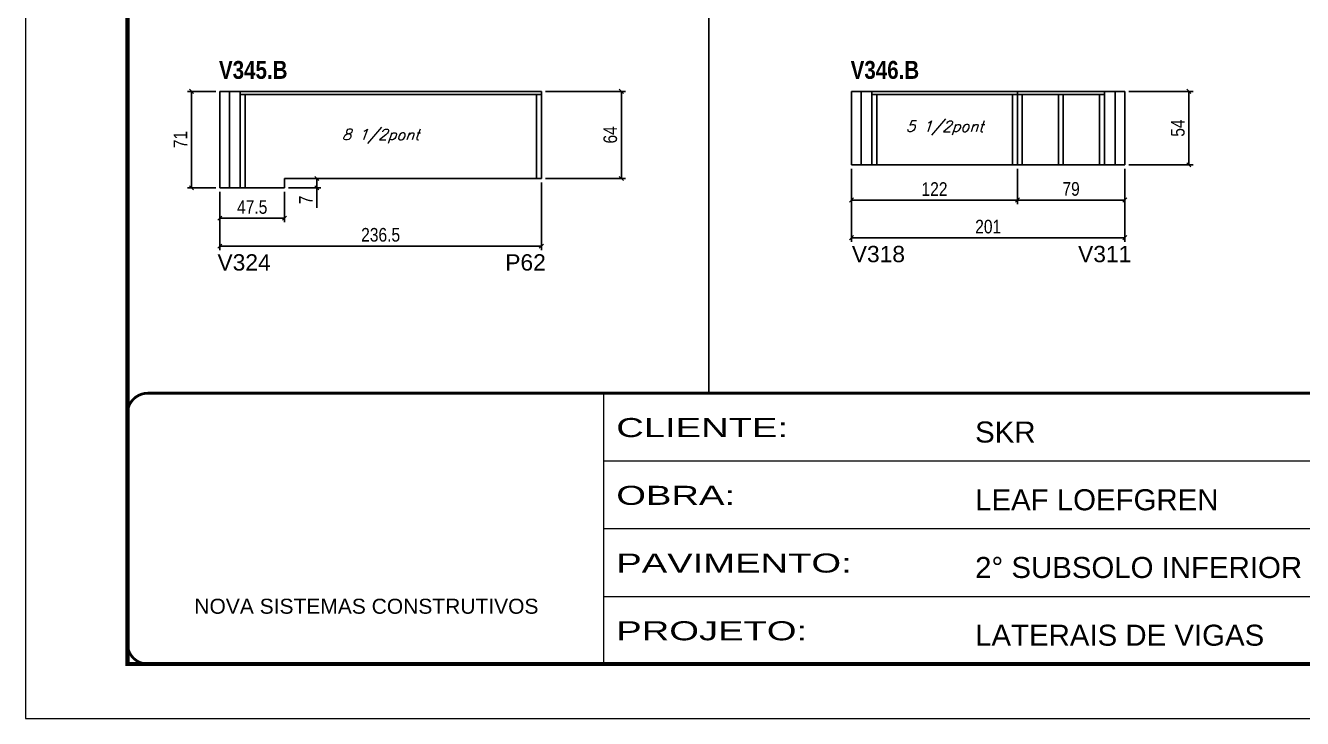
# Model space of a CAD drawing. Extents: x 3309 to 9590, y -2522 to 15424.
# Drawn here: x 6493 to 7432, y 8964 to 9473 of the extents above; entities that cross this region are included whole.
import ezdxf

# ---------------------------------------------------------------- set-up
doc = ezdxf.new("R2010")
doc.units = 0
doc.linetypes.add('CONTINUO', pattern=[0])
doc.linetypes.add('DASHED', pattern=[0.75, 0.5, -0.25])
for name, color, linetype in [('5', 5, 'Continuous'), ('COTA', 241, 'Continuous'), ('NOMENCLATURA', 7, 'Continuous'), ('Painéis', 200, 'Continuous'), ('SARR_2.2x7', 40, 'Continuous'), ('SARR_3.5x7', 81, 'Continuous'), ('texto', 7, 'Continuous')]:
    doc.layers.add(name, color=color, linetype=linetype)
doc.layers.add('Folhas', color=255, linetype='Continuous', lineweight=9)
doc.layers.add('SARRAFO DE PRESSAO', color=251, linetype='DASHED', lineweight=9)
doc.styles.add('ARIAL', font='arial.ttf')
doc.styles.add('COTA TECNICA', font='techl___.ttf', dxfattribs={"height": 10})
doc.styles.add('Romans', font='romans.shx')
doc.styles.get("Standard").update_dxf_attribs({"font": 'arial.ttf'})
doc.styles.add('TECNICA', font='techb___.ttf', dxfattribs={"height": 10})
doc.styles.add('Tecnologia', font='')
doc.styles.get('Tecnologia').set_extended_font_data('Forgotten Futurist')
doc.dimstyles.new('PAINEL', dxfattribs={"dimtxt": 10, "dimasz": 3, "dimexe": 3, "dimexo": 3, "dimgap": 3, "dimtad": 1, "dimdec": 1, "dimzin": 12, "dimdsep": 46, "dimtxsty": 'COTA TECNICA', "dimblk1": 'OBLIQUE', "dimblk2": 'OBLIQUE', "dimsah": 1, "dimcen": 0.9, "dimclrd": 4, "dimclre": 4, "dimclrt": 240, "dimadec": 1, "dimazin": 3, "dimtfac": 1, "dimtdec": 1, "dimtmove": 0, "dimatfit": 3, "dimfxl": 1, "dimtolj": 1, "dimtzin": 12, "dimarcsym": 0})

# ---------------------------------------------------------------- blocks, each defined once
blk = doc.blocks.new('9999999999')
at = {"color": 30, "linetype": 'CONTINUO'}
for p, q in [((98564.56, 34230.21), (98564.56, 34429.45)), ((98564.56, 34379.64), (99583.98, 34379.64)), ((98564.56, 34329.83), (99487.98, 34329.83)), ((98564.56, 34280.02), (99487.98, 34280.02))]:
    blk.add_line(p, q, dxfattribs=at)
at = {"color": 30, "linetype": 'CONTINUO', "const_width": 2}
blk.add_lwpolyline([(99583.98, 34230.21), (99583.98, 34414.45, 0.414214), (99568.98, 34429.45), (98228.98, 34429.45, 0.414214), (98213.98, 34414.45), (98213.98, 34245.21, 0.414214), (98228.98, 34230.21), (99583.98, 34230.21)], format="xyb", dxfattribs=at)
at = {"layer": 'Folhas'}
blk.add_lwpolyline([(98138.98, 34190.21), (99623.98, 34190.21), (99623.98, 35240.21), (98138.98, 35240.21)], close=True, dxfattribs=at)
at = {"layer": 'Folhas', "color": 30, "const_width": 3}
blk.add_lwpolyline([(98213.98, 34230.21), (99583.98, 34230.21), (99583.98, 35200.21), (98213.98, 35200.21)], close=True, dxfattribs=at)
at = {"color": 7, "linetype": 'Continuous', "ltscale": 5, "style": 'ARIAL'}
for s, height, p in [('SKR', 15.483, (98837.68, 34393.13)), ('LEAF LOEFGREN', 15.4829, (98837.68, 34343.32)), ('2° SUBSOLO INFERIOR', 15.4829, (98837.68, 34293.51)), ('NOVA SISTEMAS CONSTRUTIVOS', 11.0592, (98263.19, 34267.21)), ('LATERAIS DE VIGAS', 15.4829, (98837.68, 34243.7))]:
    blk.add_text(s, height=height, dxfattribs=at).set_placement(p)
at = {"layer": 'Folhas', "color": 7, "style": 'Tecnologia', "width": 1.5}
for s, p in [('CLIENTE:', (98573.65, 34397.17)), ('OBRA:', (98573.65, 34347.31)), ('PAVIMENTO:', (98573.65, 34297.5)), ('PROJETO:', (98573.65, 34247.69))]:
    blk.add_text(s, height=14, dxfattribs=at).set_placement(p)
blk = doc.blocks.new('_Oblique')
at = {"color": 0, "linetype": 'ByBlock', "lineweight": -2}
blk.add_line((-0.5, -0.5), (0.5, 0.5), dxfattribs=at)
blk = doc.blocks.new('*D1567')
at = {"layer": 'COTA', "color": 4, "linetype": 'ByBlock', "lineweight": -2, "transparency": 16777216}
for p, q in [((6635.9, 9350.79), (6635.9, 9308)), ((6872.4, 9357.79), (6872.4, 9308)), ((6872.4, 9311), (6635.9, 9311))]:
    blk.add_line(p, q, dxfattribs=at)
at = {"layer": 'Defpoints', "color": 0, "linetype": 'ByBlock', "transparency": 16777216}
for p in [(6872.4, 9360.79), (6635.9, 9353.79), (6635.9, 9311)]:
    blk.add_point(p, dxfattribs=at)
at = {"layer": 'COTA', "color": 4, "linetype": 'ByBlock', "lineweight": -2, "transparency": 16777216, "xscale": 3, "yscale": 3, "zscale": 3, "rotation": 180}
blk.add_blockref('_Oblique', (6635.9, 9311), dxfattribs=at)
at = {"layer": 'COTA', "color": 4, "linetype": 'ByBlock', "lineweight": -2, "transparency": 16777216, "xscale": 3, "yscale": 3, "zscale": 3}
blk.add_blockref('_Oblique', (6872.4, 9311), dxfattribs=at)
at = {"layer": 'COTA', "color": 240, "linetype": 'ByBlock', "transparency": 16777216, "insert": (6754.15, 9319.22), "char_height": 10, "attachment_point": 5, "style": 'COTA TECNICA'}
blk.add_mtext('\\A1;236.5', dxfattribs=at)
blk = doc.blocks.new('*D1568')
at = {"layer": 'COTA', "color": 4, "lineweight": -2, "transparency": 16777216}
for p, q in [((6875.4, 9424.79), (6934.26, 9424.79)), ((6931.26, 9424.79), (6931.26, 9360.79)), ((6875.4, 9360.79), (6934.26, 9360.79))]:
    blk.add_line(p, q, dxfattribs=at)
at = {"layer": 'Defpoints', "color": 0, "transparency": 16777216}
for p in [(6872.4, 9424.79), (6872.4, 9360.79), (6931.26, 9360.79)]:
    blk.add_point(p, dxfattribs=at)
at = {"layer": 'COTA', "color": 4, "lineweight": -2, "transparency": 16777216, "xscale": 3, "yscale": 3, "zscale": 3}
for p, rotation in [((6931.26, 9424.79), 90), ((6931.26, 9360.79), 270)]:
    blk.add_blockref('_Oblique', p, dxfattribs=dict(at, rotation=rotation))
at = {"layer": 'COTA', "color": 240, "transparency": 16777216, "insert": (6923.16, 9392.79), "char_height": 10, "attachment_point": 5, "rotation": 90, "style": 'COTA TECNICA'}
blk.add_mtext('\\A1;64', dxfattribs=at)
blk = doc.blocks.new('*D1574')
at = {"layer": 'COTA', "color": 4, "lineweight": -2, "transparency": 16777216}
for p, q in [((6632.9, 9424.79), (6611.94, 9424.79)), ((6614.94, 9353.79), (6614.94, 9424.79)), ((6632.9, 9353.79), (6611.94, 9353.79))]:
    blk.add_line(p, q, dxfattribs=at)
at = {"layer": 'Defpoints', "color": 0, "transparency": 16777216}
for p in [(6614.94, 9424.79), (6635.9, 9424.79), (6635.9, 9353.79)]:
    blk.add_point(p, dxfattribs=at)
at = {"layer": 'COTA', "color": 4, "lineweight": -2, "transparency": 16777216, "xscale": 3, "yscale": 3, "zscale": 3}
for p, rotation in [((6614.94, 9424.79), 90), ((6614.94, 9353.79), 270)]:
    blk.add_blockref('_Oblique', p, dxfattribs=dict(at, rotation=rotation))
at = {"layer": 'COTA', "color": 240, "transparency": 16777216, "insert": (6606.87, 9389.29), "char_height": 10, "attachment_point": 5, "rotation": 90, "style": 'COTA TECNICA'}
blk.add_mtext('\\A1;71', dxfattribs=at)
blk = doc.blocks.new('*D1575')
at = {"layer": 'COTA', "color": 4, "lineweight": -2, "transparency": 16777216}
for p, q in [((6635.9, 9350.79), (6635.9, 9328.58)), ((6683.4, 9350.79), (6683.4, 9328.58)), ((6683.4, 9331.58), (6635.9, 9331.58))]:
    blk.add_line(p, q, dxfattribs=at)
at = {"layer": 'Defpoints', "color": 0, "transparency": 16777216}
for p in [(6635.9, 9353.79), (6683.4, 9353.79), (6635.9, 9331.58)]:
    blk.add_point(p, dxfattribs=at)
at = {"layer": 'COTA', "color": 4, "lineweight": -2, "transparency": 16777216, "xscale": 3, "yscale": 3, "zscale": 3, "rotation": 180}
blk.add_blockref('_Oblique', (6635.9, 9331.58), dxfattribs=at)
at = {"layer": 'COTA', "color": 4, "lineweight": -2, "transparency": 16777216, "xscale": 3, "yscale": 3, "zscale": 3}
blk.add_blockref('_Oblique', (6683.4, 9331.58), dxfattribs=at)
at = {"layer": 'COTA', "color": 240, "transparency": 16777216, "insert": (6659.65, 9339.69), "char_height": 10, "attachment_point": 5, "style": 'COTA TECNICA'}
blk.add_mtext('\\A1;47.5', dxfattribs=at)
blk = doc.blocks.new('*D1576')
at = {"layer": 'COTA', "color": 4, "lineweight": -2, "transparency": 16777216}
for p, q in [((6686.4, 9360.79), (6710.24, 9360.79)), ((6707.24, 9360.79), (6707.24, 9353.79)), ((6686.4, 9353.79), (6710.24, 9353.79)), ((6707.24, 9353.79), (6707.24, 9339.06))]:
    blk.add_line(p, q, dxfattribs=at)
at = {"layer": 'Defpoints', "color": 0, "transparency": 16777216}
for p in [(6683.4, 9360.79), (6683.4, 9353.79), (6707.24, 9353.79)]:
    blk.add_point(p, dxfattribs=at)
at = {"layer": 'COTA', "color": 4, "lineweight": -2, "transparency": 16777216, "xscale": 3, "yscale": 3, "zscale": 3}
for p, rotation in [((6707.24, 9360.79), 90), ((6707.24, 9353.79), 270)]:
    blk.add_blockref('_Oblique', p, dxfattribs=dict(at, rotation=rotation))
at = {"layer": 'COTA', "color": 240, "transparency": 16777216, "insert": (6699.16, 9344.93), "char_height": 10, "attachment_point": 5, "rotation": 90, "style": 'COTA TECNICA'}
blk.add_mtext('\\A1;7', dxfattribs=at)
blk = doc.blocks.new('*D1585')
at = {"layer": 'COTA', "color": 4, "linetype": 'ByBlock', "lineweight": -2, "transparency": 16777216}
for p, q in [((7222.69, 9367.79), (7222.69, 9341.88)), ((7301.69, 9367.79), (7301.69, 9341.88)), ((7301.69, 9344.88), (7222.69, 9344.88))]:
    blk.add_line(p, q, dxfattribs=at)
at = {"layer": 'Defpoints', "color": 0, "linetype": 'ByBlock', "transparency": 16777216}
for p in [(7222.69, 9370.79), (7301.69, 9370.79), (7222.69, 9344.88)]:
    blk.add_point(p, dxfattribs=at)
at = {"layer": 'COTA', "color": 4, "linetype": 'ByBlock', "lineweight": -2, "transparency": 16777216, "xscale": 3, "yscale": 3, "zscale": 3, "rotation": 180}
blk.add_blockref('_Oblique', (7222.69, 9344.88), dxfattribs=at)
at = {"layer": 'COTA', "color": 4, "linetype": 'ByBlock', "lineweight": -2, "transparency": 16777216, "xscale": 3, "yscale": 3, "zscale": 3}
blk.add_blockref('_Oblique', (7301.69, 9344.88), dxfattribs=at)
at = {"layer": 'COTA', "color": 240, "linetype": 'ByBlock', "transparency": 16777216, "insert": (7262.19, 9352.98), "char_height": 10, "attachment_point": 5, "style": 'COTA TECNICA'}
blk.add_mtext('\\A1;79', dxfattribs=at)
blk = doc.blocks.new('*D1586')
at = {"layer": 'COTA', "color": 4, "linetype": 'ByBlock', "lineweight": -2, "transparency": 16777216}
for p, q in [((7100.69, 9367.79), (7100.69, 9341.88)), ((7222.69, 9367.79), (7222.69, 9341.88)), ((7222.69, 9344.88), (7100.69, 9344.88))]:
    blk.add_line(p, q, dxfattribs=at)
at = {"layer": 'Defpoints', "color": 0, "linetype": 'ByBlock', "transparency": 16777216}
for p in [(7100.69, 9370.79), (7222.69, 9370.79), (7100.69, 9344.88)]:
    blk.add_point(p, dxfattribs=at)
at = {"layer": 'COTA', "color": 4, "linetype": 'ByBlock', "lineweight": -2, "transparency": 16777216, "xscale": 3, "yscale": 3, "zscale": 3, "rotation": 180}
blk.add_blockref('_Oblique', (7100.69, 9344.88), dxfattribs=at)
at = {"layer": 'COTA', "color": 4, "linetype": 'ByBlock', "lineweight": -2, "transparency": 16777216, "xscale": 3, "yscale": 3, "zscale": 3}
blk.add_blockref('_Oblique', (7222.69, 9344.88), dxfattribs=at)
at = {"layer": 'COTA', "color": 240, "linetype": 'ByBlock', "transparency": 16777216, "insert": (7161.69, 9352.94), "char_height": 10, "attachment_point": 5, "style": 'COTA TECNICA'}
blk.add_mtext('\\A1;122', dxfattribs=at)
blk = doc.blocks.new('*D1587')
at = {"layer": 'COTA', "color": 4, "linetype": 'ByBlock', "lineweight": -2, "transparency": 16777216}
for p, q in [((7100.69, 9367.79), (7100.69, 9314.17)), ((7301.69, 9367.79), (7301.69, 9314.17)), ((7301.69, 9317.17), (7100.69, 9317.17))]:
    blk.add_line(p, q, dxfattribs=at)
at = {"layer": 'Defpoints', "color": 0, "linetype": 'ByBlock', "transparency": 16777216}
for p in [(7100.69, 9370.79), (7301.69, 9370.79), (7100.69, 9317.17)]:
    blk.add_point(p, dxfattribs=at)
at = {"layer": 'COTA', "color": 4, "linetype": 'ByBlock', "lineweight": -2, "transparency": 16777216, "xscale": 3, "yscale": 3, "zscale": 3, "rotation": 180}
blk.add_blockref('_Oblique', (7100.69, 9317.17), dxfattribs=at)
at = {"layer": 'COTA', "color": 4, "linetype": 'ByBlock', "lineweight": -2, "transparency": 16777216, "xscale": 3, "yscale": 3, "zscale": 3}
blk.add_blockref('_Oblique', (7301.69, 9317.17), dxfattribs=at)
at = {"layer": 'COTA', "color": 240, "linetype": 'ByBlock', "transparency": 16777216, "insert": (7201.19, 9325.27), "char_height": 10, "attachment_point": 5, "style": 'COTA TECNICA'}
blk.add_mtext('\\A1;201', dxfattribs=at)
blk = doc.blocks.new('*D1588')
at = {"layer": 'COTA', "color": 4, "lineweight": -2, "transparency": 16777216}
for p, q in [((7304.69, 9424.79), (7351.9, 9424.79)), ((7348.9, 9370.79), (7348.9, 9424.79)), ((7304.69, 9370.79), (7351.9, 9370.79))]:
    blk.add_line(p, q, dxfattribs=at)
at = {"layer": 'Defpoints', "color": 0, "transparency": 16777216}
for p in [(7301.69, 9424.79), (7348.9, 9424.79), (7301.69, 9370.79)]:
    blk.add_point(p, dxfattribs=at)
at = {"layer": 'COTA', "color": 4, "lineweight": -2, "transparency": 16777216, "xscale": 3, "yscale": 3, "zscale": 3}
for p, rotation in [((7348.9, 9424.79), 90), ((7348.9, 9370.79), 270)]:
    blk.add_blockref('_Oblique', p, dxfattribs=dict(at, rotation=rotation))
at = {"layer": 'COTA', "color": 240, "transparency": 16777216, "insert": (7340.79, 9397.79), "char_height": 10, "attachment_point": 5, "rotation": 90, "style": 'COTA TECNICA'}
blk.add_mtext('\\A1;54', dxfattribs=at)

msp = doc.modelspace()

# ---------------------------------------------------------------- linework, layer by layer
at = {"layer": 'COTA'}
msp.add_line((6995.67, 9973.56), (6995.67, 9202.8), dxfattribs=at)
at = {"layer": 'Painéis', "linetype": 'ByBlock'}
for p, q in [((6872.4, 9424.79), (6635.9, 9424.79)), ((6635.9, 9353.79), (6635.9, 9424.79)), ((6872.4, 9360.79), (6872.4, 9424.79)), ((7301.69, 9424.79), (7100.69, 9424.79)), ((7100.69, 9370.79), (7100.69, 9424.79)), ((7222.69, 9370.79), (7222.69, 9424.79)), ((7301.69, 9370.79), (7301.69, 9424.79)), ((7301.69, 9370.79), (7100.69, 9370.79)), ((6872.4, 9360.79), (6683.4, 9360.79)), ((6683.4, 9353.79), (6683.4, 9360.79)), ((6683.4, 9353.79), (6635.9, 9353.79))]:
    msp.add_line(p, q, dxfattribs=at)
at = {"layer": 'SARR_2.2x7', "linetype": 'Continuous'}
for p, q in [((6642.9, 9353.79), (6642.9, 9424.79)), ((7107.69, 9370.79), (7107.69, 9424.79)), ((7294.69, 9370.79), (7294.69, 9424.79)), ((6872.4, 9422.59), (6650.9, 9422.59)), ((7222.69, 9422.59), (7115.69, 9422.59)), ((7286.69, 9422.59), (7222.69, 9422.59))]:
    msp.add_line(p, q, dxfattribs=at)
at = {"layer": 'SARR_3.5x7'}
for p, q in [((6650.9, 9424.79), (6650.9, 9353.79)), ((7115.69, 9424.79), (7115.69, 9370.79)), ((7286.69, 9424.79), (7286.69, 9370.79)), ((6654.4, 9422.59), (6654.4, 9353.79)), ((6868.9, 9422.59), (6868.9, 9360.79)), ((7119.19, 9422.59), (7119.19, 9370.79)), ((7219.19, 9422.59), (7219.19, 9370.79)), ((7222.69, 9422.59), (7222.69, 9370.79)), ((7226.19, 9422.59), (7226.19, 9370.79)), ((7252.95, 9422.59), (7252.95, 9370.79)), ((7256.45, 9422.59), (7256.45, 9370.79)), ((7283.19, 9422.59), (7283.19, 9370.79))]:
    msp.add_line(p, q, dxfattribs=at)

# ---------------------------------------------------------------- block references
at = {"layer": 'SARRAFO DE PRESSAO', "color": 6, "linetype": 'ByBlock'}
msp.add_blockref('9999999999', (-91646.11, -25226.65), dxfattribs=at)

# ---------------------------------------------------------------- texts
at = {"layer": '5', "linetype": 'Continuous'}
for s, rotation, p in [('V318', 359.99996, (7100.83, 9299.16)), ('V311', 359.99996, (7267.33, 9299.16)), ('V324', 0.00004, (6634.1, 9292.99)), ('P62', 0.00004, (6845.87, 9292.99))]:
    msp.add_text(s, height=12, rotation=rotation, dxfattribs=at).set_placement(p)
at = {"layer": 'NOMENCLATURA', "style": 'TECNICA'}
for s, p in [('V345.B', (6635.18, 9433.98)), ('V346.B', (7099.97, 9433.98))]:
    msp.add_text(s, height=13.2, dxfattribs=at).set_placement(p)
at = {"layer": 'texto', "color": 2, "char_height": 8, "attachment_point": 5, "style": 'Romans'}
for s, insert in [('{\\Q19;\\C256;8 1/2pont}', (6754.15, 9391.69)), ('{\\Q19;\\C256;5 1/2pont}', (7169.19, 9397.79))]:
    msp.add_mtext(s, dxfattribs=dict(at, insert=insert))

# ---------------------------------------------------------------- dimensions: what is measured, and where the dimension line sits
at = {"layer": 'COTA'}
for base, p1, p2, picture, middle in [((6614.94, 9424.79), (6635.9, 9353.79), (6635.9, 9424.79), '*D1574', (6606.87, 9389.29)), ((6931.26, 9360.79), (6872.4, 9424.79), (6872.4, 9360.79), '*D1568', (6923.16, 9392.79)), ((7348.9, 9424.79), (7301.69, 9370.79), (7301.69, 9424.79), '*D1588', (7340.79, 9397.79)), ((6707.24, 9353.79), (6683.4, 9360.79), (6683.4, 9353.79), '*D1576', (6699.16, 9344.93))]:
    dim = msp.add_linear_dim(base=base, p1=p1, p2=p2, angle=90, dimstyle='PAINEL', dxfattribs=at)
    dim.commit()
    dim.dimension.update_dxf_attribs({"geometry": picture, "text_midpoint": middle})
at = {"layer": 'COTA', "linetype": 'ByBlock'}
dim = msp.add_linear_dim(base=(7100.69, 9344.88), p1=(7222.69, 9370.79), p2=(7100.69, 9370.79), angle=180, dimstyle='PAINEL', override={"dimtmove": 1}, dxfattribs=at)
dim.commit()
dim.dimension.update_dxf_attribs({"geometry": '*D1586', "text_midpoint": (7161.69, 9352.94)})
for base, p1, p2, picture, middle in [((7100.69, 9317.17), (7301.69, 9370.79), (7100.69, 9370.79), '*D1587', (7201.19, 9325.27)), ((7222.69, 9344.88), (7301.69, 9370.79), (7222.69, 9370.79), '*D1585', (7262.19, 9352.98)), ((6635.9, 9311), (6872.4, 9360.79), (6635.9, 9353.79), '*D1567', (6754.15, 9319.22))]:
    dim = msp.add_linear_dim(base=base, p1=p1, p2=p2, angle=180, dimstyle='PAINEL', dxfattribs=at)
    dim.commit()
    dim.dimension.update_dxf_attribs({"geometry": picture, "text_midpoint": middle})
at = {"layer": 'COTA'}
dim = msp.add_linear_dim(base=(6635.9, 9331.58), p1=(6683.4, 9353.79), p2=(6635.9, 9353.79), dimstyle='PAINEL', dxfattribs=at)
dim.commit()
dim.dimension.update_dxf_attribs({"geometry": '*D1575', "text_midpoint": (6659.65, 9339.69)})

doc.saveas('drawing.dxf')
